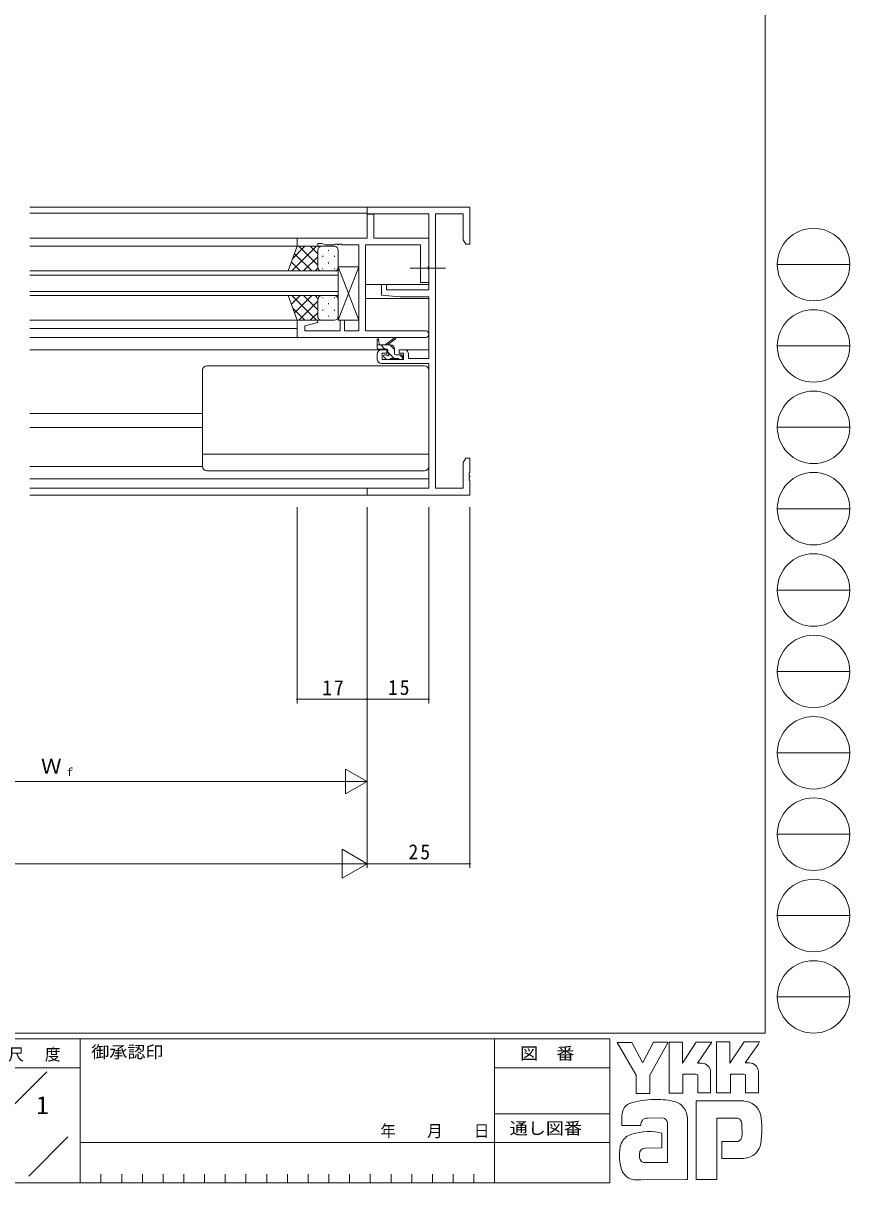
# Model space of a CAD drawing. Units: millimetres on the paper. Extents: x -420 to 373, y -297 to 267.
# Drawn here: x 171.8 to 372.9, y -297 to -14.9 of the extents above; entities that cross this region are included whole.
import ezdxf
from ezdxf.enums import TextEntityAlignment as Align

# ---------------------------------------------------------------- set-up
doc = ezdxf.new("R2010")
doc.units = ezdxf.units.MM
doc.linetypes.add('CHAIN2', pattern=[12, 9, -1, 1, -1])
for name, color, linetype, lineweight in [('0-1_YKK_ZWAK', 7, 'Continuous', 9), ('0-3_YKK_12', 2, 'Continuous', 9), ('0-4_YKK_D', 6, 'Continuous', 9), ('0-6_YKK_13', 4, 'Continuous', 9), ('0-7_YKK_11', 7, 'Continuous', 9)]:
    doc.layers.add(name, color=color, linetype=linetype, lineweight=lineweight)
doc.layers.add('0-2_USER1', color=3, linetype='Continuous')
doc.styles.add('ＭＳ ゴシック', font='')
doc.styles.get('ＭＳ ゴシック').set_extended_font_data('MS Gothic')

msp = doc.modelspace()

# ---------------------------------------------------------------- linework, layer by layer
at = {"layer": '0-1_YKK_ZWAK'}
for p, q in [((352.3, 264.4), (352.3, -260.6)), ((355.276, -73.616), (372.916, -73.616)), ((355.276, -93.412), (372.916, -93.412)), ((355.276, -113.208), (372.916, -113.208)), ((355.276, -133.004), (372.916, -133.004)), ((355.276, -152.8), (372.916, -152.8)), ((355.276, -172.596), (372.916, -172.596)), ((355.276, -192.392), (372.916, -192.392)), ((355.276, -212.188), (372.916, -212.188)), ((355.276, -231.984), (372.916, -231.984)), ((355.276, -251.78), (372.916, -251.78)), ((352.3, -260.6), (-417.7, -260.6)), ((314.5, -262), (-417.7, -262)), ((185.7, -262), (185.7, -297)), ((286.5, -262), (286.5, -297)), ((314.5, -262), (314.5, -297)), ((316.337, -262.906), (319.851, -262.906)), ((320.932, -270.799), (316.337, -262.906)), ((325.136, -262.798), (322.581, -267.771)), ((328.96, -275.231), (328.96, -262.825)), ((340.474, -262.717), (343.745, -262.717)), ((340.474, -275.123), (340.474, -262.717)), ((347.178, -262.717), (350.962, -262.717)), ((350.583, -263.365), (347.461, -267.825)), ((350.962, -262.717), (350.583, -263.365)), ((336.879, -267.906), (335.84, -267.906)), ((348.501, -267.825), (347.461, -267.825)), ((165.684, -268.999), (185.7, -268.999)), ((167.87, -279.736), (177.564, -270.043)), ((286.5, -269), (314.5, -269)), ((335.474, -270.582), (332.284, -270.582)), ((339.042, -270.069), (339.042, -275.15)), ((343.88, -270.555), (343.88, -275.123)), ((347.069, -270.555), (343.88, -270.555)), ((347.502, -270.717), (347.069, -270.555)), ((347.502, -275.096), (347.502, -270.717)), ((350.664, -270.069), (350.664, -275.096)), ((343.88, -275.123), (340.474, -275.123)), ((347.502, -275.046), (347.553, -275.096)), ((350.664, -275.096), (347.502, -275.096)), ((347.124, -277.096), (335.528, -277.096)), ((335.528, -277.096), (335.528, -296.206)), ((286.5, -280.199), (314.5, -280.199)), ((317.418, -283.07), (317.418, -281.141)), ((327.446, -281.205), (323.748, -281.275)), ((333.42, -281.583), (333.42, -296.179)), ((340.555, -281.259), (345.204, -281.259)), ((340.555, -296.206), (340.555, -281.259)), ((322.067, -283.07), (317.418, -283.07)), ((328.527, -292.071), (328.527, -282.34)), ((346.673, -282.756), (346.691, -285.391)), ((173.172, -295.345), (182.696, -285.821)), ((185.7, -287.2), (286.5, -287.2)), ((314.5, -287.199), (286.5, -287.199)), ((341.772, -286.989), (341.772, -291.125)), ((345.313, -286.989), (341.772, -286.989)), ((327.176, -288.53), (323.181, -288.535)), ((322.905, -292.071), (328.527, -292.071)), ((328.095, -292.071), (328.446, -292.071)), ((328.527, -292.07), (328.528, -292.071)), ((341.772, -291.125), (347.097, -291.125)), ((347.097, -291.125), (348.178, -290.882)), ((190.74, -294.9), (190.74, -297)), ((195.78, -294.9), (195.78, -297)), ((200.82, -294.9), (200.82, -297)), ((205.86, -294.9), (205.86, -297)), ((210.9, -294.9), (210.9, -297)), ((215.94, -294.9), (215.94, -297)), ((220.98, -294.9), (220.98, -297)), ((226.02, -294.9), (226.02, -297)), ((231.06, -294.9), (231.06, -297)), ((236.1, -294.9), (236.1, -297)), ((241.14, -294.9), (241.14, -297)), ((246.18, -294.9), (246.18, -297)), ((251.22, -294.9), (251.22, -297)), ((256.26, -294.9), (256.26, -297)), ((261.3, -294.9), (261.3, -297)), ((266.34, -294.9), (266.34, -297)), ((271.38, -294.9), (271.38, -297)), ((276.42, -294.9), (276.42, -297)), ((281.46, -294.9), (281.46, -297)), ((333.42, -296.179), (333.095, -296.233)), ((-417.7, -297), (314.5, -297)), ((322.067, -296.26), (320.58, -296.26)), ((333.095, -296.233), (322.067, -296.26))]:
    msp.add_line(p, q, dxfattribs=at)
for points in [[(319.851, -262.906), (322.364, -267.609), (322.581, -267.771)], [(325.136, -262.798), (328.762, -262.798), (324.229, -270.826)], [(328.96, -262.825), (332.176, -262.825), (332.176, -267.923), (335.555, -262.771)], [(335.555, -262.771), (339.38, -262.771), (335.84, -267.906)], [(343.745, -262.717), (343.745, -267.908), (347.178, -262.717)], [(324.229, -270.826), (324.229, -275.258), (320.932, -275.258), (320.932, -270.799)], [(332.284, -270.582), (332.284, -275.231), (328.96, -275.231)], [(339.042, -275.15), (335.906, -275.15), (335.906, -270.744), (335.474, -270.582)], [(326.473, -284.773), (327.176, -284.935), (327.176, -288.53)], [(335.528, -296.206), (339.772, -296.206), (340.555, -296.206)]]:
    msp.add_lwpolyline(points, dxfattribs=at)
for centre in [(364.096, -73.616), (364.096, -93.412), (364.096, -113.208), (364.096, -133.004), (364.096, -152.8), (364.096, -172.596), (364.096, -192.392), (364.096, -212.188), (364.096, -231.984), (364.096, -251.78)]:
    msp.add_circle(centre, 8.82, dxfattribs=at)
for centre, radius, start, end in [((336.879, -270.069), 2.163, 0.00165, 89.99603), ((348.501, -269.988), 2.163, 0.00165, 89.99603), ((320.106, -280.055), 2.444, 109.02126, 161.51263), ((325.222, -294.401), 17.68, 89.89165, 109.30847), ((325.741, -297.463), 20.748, 78.78009, 91.46938), ((329.03, -281.496), 4.449, 40.66422, 80.31693), ((328.809, -281.485), 4.612, 358.78058, 38.76563), ((346.972, -281.44), 4.341, 14.44571, 87.08746), ((322.459, -281.166), 5.037, 158.41083, 179.71774), ((324.175, -283.007), 2.109, 138.46381, 181.71359), ((323.615, -282.971), 1.701, 85.50551, 126.78038), ((326.956, -282.754), 1.625, 14.75519, 72.44994), ((345.365, -282.479), 1.229, 16.43123, 96.91661), ((330.666, -284.187), 20.86, 350.99026, 10.67624), ((324.02, -297.854), 13.309, 79.38097, 112.05824), ((343.031, -283.208), 3.673, 4.93422, 17.03551), ((320.927, -288.927), 3.908, 121.8271, 169.08475), ((345.314, -285.684), 1.306, 269.95467, 342.90144), ((343.01, -285.041), 3.697, 343.6902, 354.75362), ((347.035, -286.745), 4.291, 285.4429, 349.90448), ((327.949, -290.395), 11.082, 168.76372, 199.80078), ((324.082, -290.328), 2.369, 171.08202, 216.71922), ((323.19, -289.979), 1.445, 90.33952, 178.03638), ((323.15, -290.565), 1.526, 230.97279, 260.7549), ((320.94, -292.443), 3.823, 207.31435, 263.59464)]:
    msp.add_arc(centre, radius, start, end, dxfattribs=at)
at = {"layer": '0-3_YKK_12'}
for p, q in [((255.765, -59.677), (173.465, -59.677)), ((255.465, -61.077), (173.465, -61.077)), ((238.765, -67.176), (173.465, -67.176)), ((238.965, -69.176), (173.465, -69.176)), ((248.465, -75.177), (173.465, -75.177)), ((248.465, -81.177), (248.465, -75.177)), ((173.465, -76.177), (248.465, -76.177)), ((270.465, -78.477), (255.095, -78.477)), ((248.465, -80.177), (173.465, -80.177)), ((173.465, -81.177), (248.465, -81.177)), ((270.465, -81.877), (255.095, -81.877)), ((238.965, -87.176), (173.465, -87.175)), ((238.465, -89.177), (173.465, -89.176)), ((238.965, -91.376), (173.465, -91.376)), ((258.965, -94.377), (173.465, -94.377)), ((270.465, -94.377), (264.565, -94.377)), ((215.465, -109.877), (173.465, -109.877)), ((215.465, -113.277), (173.465, -113.277)), ((270.465, -125.777), (173.465, -125.777)), ((173.465, -128.047), (270.165, -128.047)), ((255.765, -129.677), (173.465, -129.677))]:
    msp.add_line(p, q, dxfattribs=at)
at = {"layer": '0-4_YKK_D'}
for p, q in [((238.465, -132.677), (238.465, -180.374)), ((255.465, -132.677), (255.465, -180.374)), ((255.465, -132.677), (255.465, -200.374)), ((255.465, -132.677), (255.465, -180.374)), ((255.465, -132.677), (255.465, -220.374)), ((255.465, -132.677), (255.465, -220.374)), ((270.465, -132.677), (270.465, -180.374)), ((280.465, -132.677), (280.465, -220.374)), ((255.465, -179.374), (238.465, -179.374)), ((255.465, -179.374), (270.465, -179.374)), ((255.465, -199.374), (250.269, -196.374)), ((250.269, -196.374), (250.269, -202.374)), ((111.465, -199.374), (249.465, -199.374)), ((255.465, -199.374), (245.072, -199.374)), ((255.465, -199.374), (250.269, -202.374)), ((255.465, -219.374), (249.402, -215.874)), ((249.402, -215.874), (249.402, -222.874)), ((248.465, -219.374), (-77.535, -219.374)), ((255.465, -219.374), (243.34, -219.374)), ((255.465, -219.374), (249.402, -222.874)), ((255.465, -219.374), (280.465, -219.374))]:
    msp.add_line(p, q, dxfattribs=at)
for centre, start, end in [((238.465, -179.374), 0, 180), ((238.465, -179.374), 180, 0), ((255.465, -179.374), 0, 180), ((255.465, -179.374), 0, 180), ((255.465, -179.374), 180, 0), ((255.465, -179.374), 180, 0), ((270.465, -179.374), 0, 180), ((270.465, -179.374), 180, 0), ((280.465, -219.374), 0, 180), ((280.465, -219.374), 180, 0)]:
    msp.add_arc(centre, 0.106, start, end, dxfattribs=at)
at = {"layer": '0-6_YKK_13'}
for p, q in [((236.318, -75.178), (238.461, -69.178)), ((243.193, -69.178), (237.193, -75.178)), ((240.364, -69.178), (237.404, -72.139)), ((238.461, -69.178), (244.461, -69.178)), ((243.461, -73.799), (238.841, -69.178)), ((243.461, -70.97), (241.669, -69.178)), ((243.461, -70.178), (243.461, -73.778)), ((247.461, -69.178), (244.461, -69.178)), ((246.098, -70.098), (246.098, -70.298)), ((248.461, -74.178), (248.461, -70.178)), ((239.184, -75.178), (237.072, -73.067)), ((242.012, -75.178), (237.817, -70.982)), ((243.461, -71.738), (240.021, -75.178)), ((243.461, -70.578), (243.461, -74.178)), ((244.683, -71.513), (244.683, -71.713)), ((246.098, -73.128), (246.098, -73.328)), ((247.513, -71.513), (247.513, -71.713)), ((244.683, -75.178), (236.318, -75.178)), ((243.518, -74.51), (242.85, -75.178)), ((244.461, -75.178), (247.461, -75.178)), ((244.683, -74.543), (244.683, -74.743)), ((247.513, -74.543), (247.513, -74.743)), ((248.465, -74.176), (253.465, -87.176)), ((253.465, -74.176), (248.465, -87.176)), ((236.318, -81.176), (238.461, -87.176)), ((244.683, -81.176), (236.318, -81.176)), ((239.184, -81.176), (237.072, -83.288)), ((243.193, -87.176), (237.193, -81.176)), ((242.012, -81.176), (237.817, -85.372)), ((243.461, -84.616), (240.021, -81.176)), ((243.518, -81.844), (242.85, -81.176)), ((244.461, -81.176), (247.461, -81.176)), ((244.683, -81.811), (244.683, -81.611)), ((247.513, -81.811), (247.513, -81.611)), ((240.364, -87.176), (237.404, -84.216)), ((243.461, -82.556), (238.841, -87.176)), ((243.461, -85.776), (243.461, -82.176)), ((243.461, -86.176), (243.461, -82.576)), ((246.098, -83.226), (246.098, -83.026)), ((248.461, -82.176), (248.461, -86.176)), ((238.461, -87.176), (244.461, -87.176)), ((243.461, -85.385), (241.669, -87.176)), ((247.461, -87.176), (244.461, -87.176)), ((244.683, -84.841), (244.683, -84.641)), ((246.098, -86.256), (246.098, -86.056)), ((247.513, -84.841), (247.513, -84.641)), ((257.965, -93.877), (257.965, -91.877)), ((258.265, -92.05), (258.463, -93.177)), ((259.865, -93.177), (262.083, -91.494)), ((260.465, -93.177), (262.284, -91.776)), ((261.165, -93.177), (257.965, -93.177)), ((260.265, -94.177), (258.265, -94.177)), ((259.8, -94.177), (258.8, -93.177)), ((259.765, -95.577), (260.104, -95.577)), ((260.565, -95.116), (260.565, -94.477)), ((262.1, -96.477), (260.565, -94.941)), ((262.165, -94.296), (261.045, -93.177)), ((262.165, -95.277), (262.165, -94.177)), ((262.465, -95.577), (263.865, -95.577)), ((264.165, -96.296), (263.445, -95.577)), ((264.165, -95.877), (264.165, -96.377)), ((269.465, -98.277), (216.465, -98.277)), ((260.053, -96.589), (259.553, -96.089)), ((260.865, -96.677), (260.265, -96.677)), ((263.165, -96.477), (261.065, -96.477)), ((263.865, -96.677), (263.365, -96.677)), ((215.465, -122.777), (215.465, -99.277)), ((270.465, -122.777), (270.465, -99.277)), ((270.465, -119.737), (215.465, -119.737)), ((173.465, -122.777), (215.465, -122.777)), ((269.465, -123.777), (216.465, -123.777))]:
    msp.add_line(p, q, dxfattribs=at)
at = {"layer": '0-6_YKK_13', "linetype": 'CHAIN2'}
msp.add_line((274.595, -74.476), (265.965, -74.476), dxfattribs=at)
at = {"layer": '0-6_YKK_13'}
msp.add_lwpolyline([(248.465, -74.176), (253.465, -74.176), (253.465, -87.176), (248.465, -87.176)], close=True, dxfattribs=at)
for centre, radius, start, end in [((244.461, -70.178), 1, 89.99998, 179.99998), ((244.461, -70.178), 1, 89.99998, 179.99998), ((247.461, -70.178), 1, 359.99998, 89.99998), ((244.461, -74.178), 1, 179.99998, 269.99998), ((244.461, -74.178), 1, 179.99998, 269.99998), ((247.461, -74.178), 1, 269.99998, 359.99998), ((244.461, -82.176), 1, 89.99998, 179.99998), ((244.461, -82.176), 1, 89.99998, 179.99998), ((247.461, -82.176), 1, 359.99998, 89.99998), ((244.461, -86.176), 1, 179.99998, 269.99998), ((244.461, -86.176), 1, 179.99998, 269.99998), ((247.461, -86.176), 1, 269.99998, 359.99998), ((258.165, -91.877), 0.2, 300, 180), ((262.265, -91.577), 0.2, 275.58287, 155.58287), ((258.265, -93.877), 0.3, 180, 270), ((259.765, -95.877), 0.3, 90, 225), ((260.104, -95.877), 0.3, 33.05573, 90), ((260.265, -94.477), 0.3, 0, 90), ((260.565, -95.577), 0.25, 213.05573, 56.94426), ((260.865, -95.116), 0.3, 180, 236.94426), ((261.165, -94.177), 1, 0, 90), ((262.465, -95.277), 0.3, 180, 270), ((263.865, -95.877), 0.3, 0, 90), ((216.465, -99.277), 1, 90, 180), ((260.265, -96.377), 0.3, 225, 270), ((260.865, -96.477), 0.2, 270, 0), ((263.365, -96.477), 0.2, 180, 270), ((263.865, -96.377), 0.3, 270, 0), ((269.465, -99.277), 1, 0, 90), ((216.465, -122.777), 1, 180, 270), ((269.465, -122.777), 1, 270, 0)]:
    msp.add_arc(centre, radius, start, end, dxfattribs=at)
at = {"layer": '0-7_YKK_11'}
for p, q in [((238.465, -87.176), (238.465, -91.376)), ((238.465, -91.376), (269.65, -91.376)), ((257.965, -96.677), (257.965, -95.377))]:
    msp.add_line(p, q, dxfattribs=at)
for points in [[(269.65, -89.746), (255.095, -89.746), (255.095, -68.806), (268.465, -68.806), (268.465, -77.976), (270.465, -77.976), (270.465, -74.935), (270.345, -74.751), (270.345, -74.201), (270.465, -74.018), (270.465, -67.176), (257.095, -67.176), (257.095, -61.376), (255.465, -61.376), (255.465, -67.176), (238.465, -67.176), (238.465, -69.176), (243.465, -69.176), (243.465, -68.476), (244.465, -68.476), (245.371, -68.806), (247.506, -68.806), (247.69, -68.686), (248.24, -68.686), (248.423, -68.806), (248.506, -68.806), (248.69, -68.686), (249.24, -68.686), (249.423, -68.806), (253.465, -68.806), (253.465, -89.746), (249.965, -89.746), (249.965, -87.176), (248.965, -87.176), (248.965, -89.746), (240.365, -89.746), (240.365, -88.537), (243.494, -87.699), (243.425, -87.176), (238.465, -87.176)], [(265.565, -95.377), (265.565, -96.477), (270.465, -96.477), (270.465, -81.477), (263.465, -81.477), (258.965, -81.083), (258.965, -78.477), (260.165, -78.477), (260.165, -79.777), (270.465, -79.777), (270.465, -61.307), (255.465, -61.307), (255.465, -59.677), (280.465, -59.677), (280.465, -68.677), (279.465, -68.677), (278.835, -67.585), (278.835, -61.307), (272.095, -61.307)], [(272.095, -61.307), (272.095, -128.047), (278.835, -128.047), (278.835, -121.768), (279.465, -120.677), (280.465, -120.677), (280.465, -124.218), (280.345, -124.402), (280.345, -124.951), (280.465, -125.135), (280.465, -125.218), (280.345, -125.402), (280.345, -125.952), (280.465, -126.135), (280.465, -129.677), (255.465, -129.677), (255.465, -128.047), (270.465, -128.047), (270.465, -97.677), (258.965, -97.677)], [(258.965, -94.377), (260.265, -94.377), (260.265, -95.177), (259.165, -95.177), (259.165, -96.677), (264.365, -96.677), (264.365, -95.177), (263.265, -95.177), (263.265, -94.377), (264.565, -94.377)]]:
    msp.add_lwpolyline(points, dxfattribs=at)
for centre, radius, start, end in [((269.65, -90.561), 0.815, 269.99998, 90), ((258.965, -95.377), 1, 90, 179.99998), ((264.565, -95.377), 1, 0, 89.99998), ((258.965, -96.677), 1, 180, 269.99998)]:
    msp.add_arc(centre, radius, start, end, dxfattribs=at)

# ---------------------------------------------------------------- texts
at = {"layer": '0-1_YKK_ZWAK', "style": 'ＭＳ ゴシック', "width": 1.1}
for s, p in [('御承認印', (188.367, -267.533)), ('図\u3000番', (292.698, -267.862)), ('通し図番', (290.179, -286.085))]:
    msp.add_text(s, height=2.933, dxfattribs=at).set_placement(p, align=Align.BOTTOM_LEFT)
at = {"layer": '0-1_YKK_ZWAK', "char_height": 2.933, "attachment_point": 7, "style": 'ＭＳ ゴシック'}
for s, insert in [('\\T1.17;\\W0.95;尺\\~\\~度', (168.212, -267.537)), ('\\T1.2;\\W0.95;年\\~\\~\\~月\\~\\~\\~日', (258.676, -286.169))]:
    msp.add_mtext(s, dxfattribs=dict(at, insert=insert))
at = {"layer": '0-2_USER1', "style": 'ＭＳ ゴシック'}
msp.add_text('1', height=4.399, dxfattribs=at).set_placement((175.033, -281.599), align=Align.BOTTOM_LEFT)
at = {"layer": '0-4_YKK_D', "color": 3, "style": 'ＭＳ ゴシック'}
msp.add_text('Ｗ', height=3.666, dxfattribs=at).set_placement((176.145, -198.574), align=Align.BOTTOM_LEFT)
at = {"layer": '0-4_YKK_D', "color": 4, "style": 'ＭＳ ゴシック'}
msp.add_text('ｆ', height=1.833, dxfattribs=at).set_placement((181.905, -198.574), align=Align.BOTTOM_LEFT)
at = {"layer": '0-4_YKK_D', "color": 3, "char_height": 3.666, "attachment_point": 7, "style": 'ＭＳ ゴシック'}
for s, insert in [('\\T1.21;\\W0.95;17', (244.565, -178.374)), ('\\T1.21;\\W0.95;15', (260.565, -178.374)), ('\\T1.21;\\W0.95;25', (265.565, -218.374))]:
    msp.add_mtext(s, dxfattribs=dict(at, insert=insert))

doc.saveas('drawing.dxf')
